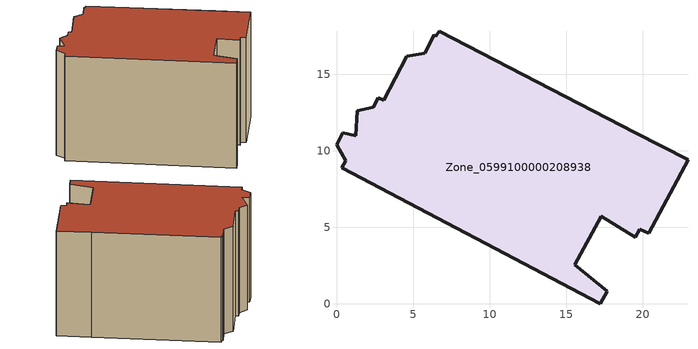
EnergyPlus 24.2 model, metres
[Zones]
Zone_0599100000208938
 floor ground (C_G): 17.68,0.83 17.24,0 0.35,8.88 0.59,9.35 0,10.39 0.41,11.18 1.25,10.99 1.37,12.63 2.4,12.86 2.72,13.47 3.08,13.29 4.58,16.19 5.76,16.36 6.39,17.57 6.49,17.5 6.71,17.83 19.51,11.19 22.96,9.42 20.4,4.61 19.8,4.89 19.52,4.36 17.28,5.71 15.56,2.56 z0
 wall outside (C_F): 4.58,16.19 3.08,13.29 2.72,13.47 2.4,12.86 1.37,12.63 1.25,10.99 0.41,11.18 0,10.39 0.59,9.35 0.35,8.88 17.24,0 17.68,0.83 15.56,2.56 17.28,5.71 19.52,4.36 19.8,4.89 20.4,4.61 22.96,9.42 19.51,11.19 6.71,17.83 6.49,17.5 6.39,17.57 5.76,16.36 4.58,16.19 z0:13.55
 roof outside (C_R): 17.24,0 17.68,0.83 15.56,2.56 17.28,5.71 19.52,4.36 19.8,4.89 20.4,4.61 22.96,9.42 19.51,11.19 6.71,17.83 6.49,17.5 6.39,17.57 5.76,16.36 4.58,16.19 3.08,13.29 2.72,13.47 2.4,12.86 1.37,12.63 1.25,10.99 0.41,11.18 0,10.39 0.59,9.35 0.35,8.88 z13.55
[BUILDING]
Pand.0599100000208938: North Axis=0; Terrain=City; Loads Convergence Tolerance Value=0.04; Temperature Convergence Tolerance Value=0.4; Solar Distribution=FullExterior; Maximum Number of Warmup Days=25; Minimum Number of Warmup Days=1
[Site:Location]
Rotterdam.The.Hague.AP_ZH_NLD Design_Conditions: Latitude=51.96; Longitude=4.45; Time Zone=1; Elevation=-4.5
[SITE:GROUNDTEMPERATURE:BUILDINGSURFACE]
18, 18, 18, 18, 18, 18, 18, 18, 18, 18, 18, 18
[MATERIAL] Thermal Absorptance=0.9; Solar Absorptance=0.7; Visible Absorptance=0.7
Name | Roughness | Thickness | Conductivity | Density | Specific Heat
G.TC.1946 | MediumSmooth | 0.15 | 1 | 540 | 1210
F.TC.1946 | Rough | 0.3 | 0.857143 | 1920 | 840
R.TC.1946 | MediumRough | 0.2 | 0.909091 | 1500 | 1000
[CONSTRUCTION]
C_G: G.TC.1946
C_F: F.TC.1946
C_R: R.TC.1946
[ZONE]
Zone_0599100000208938: Type=1; Multiplier=1; Ceiling Height=Autocalculate; Volume=Autocalculate; Floor Area=autocalculate; Part of Total Floor Area=Yes
[ZONEINFILTRATION:DESIGNFLOWRATE]
Infil_Zone_0599100000208938: Zone or ZoneList or Space or SpaceList=Zone_0599100000208938; Schedule=AlwaysOn; Design Flow Rate Calculation Method=Flow/Area; Flow Rate per Floor Area=0.003; Constant Term Coefficient=1; Temperature Term Coefficient=0; Velocity Term Coefficient=0; Velocity Squared Term Coefficient=0
[HVACTEMPLATE:ZONE:IDEALLOADSAIRSYSTEM]
Zone_0599100000208938: Maximum Heating Supply Air Temperature=50; Minimum Cooling Supply Air Temperature=13; Maximum Heating Supply Air Humidity Ratio=0.0156; Minimum Cooling Supply Air Humidity Ratio=0.0077; Heating Limit=NoLimit; Cooling Limit=NoLimit; Dehumidification Control Type=ConstantSensibleHeatRatio; Cooling Sensible Heat Ratio=0.7; Dehumidification Setpoint=60; Humidification Control Type=None; Humidification Setpoint=30; Outdoor Air Method=None; Outdoor Air Flow Rate per Person=0.00944; Outdoor Air Flow Rate per Zone Floor Area=0; Outdoor Air Flow Rate per Zone=0; Demand Controlled Ventilation Type=None; Outdoor Air Economizer Type=NoEconomizer; Heat Recovery Type=None; Sensible Heat Recovery Effectiveness=0.7; Latent Heat Recovery Effectiveness=0.65
[ZONECONTROL:THERMOSTAT]
ThermostatControl_Zone_0599100000208938: Zone or ZoneList=Zone_0599100000208938; Control Type Schedule=DualSetpointControlType; Control 1=Thermostat_Zone_0599100000208938; Temperature Difference Between Cutout And Setpoint=0
[THERMOSTATSETPOINT:DUALSETPOINT]
Thermostat_Zone_0599100000208938: Heating Setpoint Temperature Schedule=HeatingSetpoint_Zone_0599100000208938; Cooling Setpoint Temperature Schedule=CoolingSetpoint_Zone_0599100000208938
[SCHEDULE:COMPACT]
HeatingSetpoint_Zone_0599100000208938: Through: 12/31, For: AllDays, Until: 24:00, 21
CoolingSetpoint_Zone_0599100000208938: Through: 12/31, For: AllDays, Until: 24:00, 24
DualSetpointControlType: Through: 12/31, For: AllDays, Until: 24:00, 4
AlwaysOn: Through: 12/31, For: AllDays, Until: 24:00, 1
